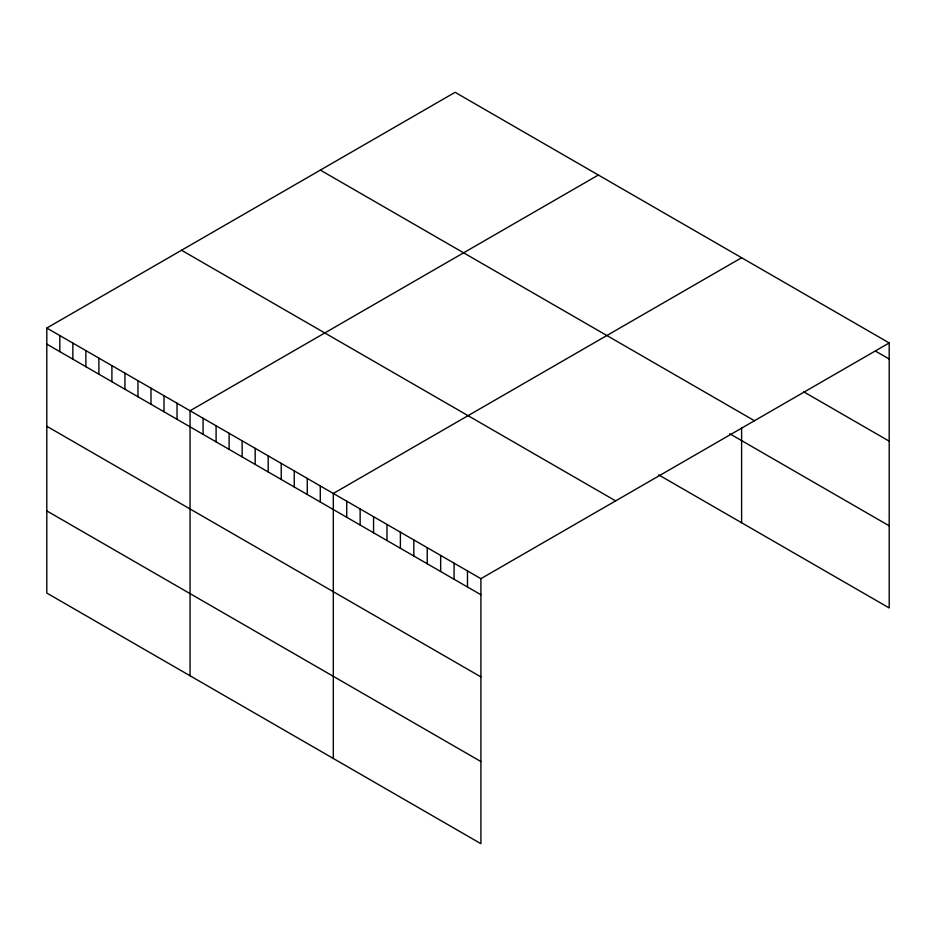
<?xml version="1.0" encoding="UTF-8"?>
<svg xmlns="http://www.w3.org/2000/svg" width="936" height="936" viewBox="0 0 936 936"><rect width="100%" height="100%" fill="white"/><g stroke="black" fill="none" stroke-linecap="round" stroke-linejoin="round"><path stroke-width="1.4" d="M46.8 328.045L480.905 578.67L480.905 843.687L46.8 593.061L46.8 328.045L455.095 92.313L889.2 342.939L889.2 607.955L658.733 474.903M598.35 175.02L190.055 410.752L190.055 675.769M741.605 257.728L333.31 493.459L333.31 758.476M480.905 578.67L889.2 342.939M875.78 351.281L889.2 359.026M803.813 391.88L889.2 441.172M320.358 170.106L754.463 420.732M729.764 433.766L889.2 525.81M181.537 250.251L615.642 500.877M46.8 344.12L480.905 594.746M46.8 426.266L480.905 676.903M46.8 510.904L480.905 761.541M741.605 427.904L741.605 522.744M467.485 570.925L467.485 587.001M454.077 563.179L454.077 579.255M440.657 555.434L440.657 571.51M427.237 547.677L427.237 563.764M413.817 539.932L413.817 556.019M400.397 532.186L400.397 548.274M386.977 524.441L386.977 540.528M373.569 516.695L373.569 532.771M360.149 508.95L360.149 525.026M346.73 501.205L346.73 517.28M320.287 485.936L320.287 502.012M307.265 478.413L307.265 494.5M294.243 470.902L294.243 486.977M281.221 463.378L281.221 479.466M268.199 455.855L268.199 471.943M255.177 448.344L255.177 464.42M242.143 440.821L242.143 456.908M229.121 433.298L229.121 449.385M216.099 425.786L216.099 441.862M203.077 418.263L203.077 434.351M177.033 403.229L177.033 419.305M164.011 395.706L164.011 411.793M150.989 388.194L150.989 404.27M137.966 380.671L137.966 396.759M124.944 373.148L124.944 389.236M111.91 365.637L111.91 381.712M98.888 358.114L98.888 374.201M85.866 350.59L85.866 366.678M72.844 343.079L72.844 359.155M59.822 335.556L59.822 351.644"/></g></svg>
